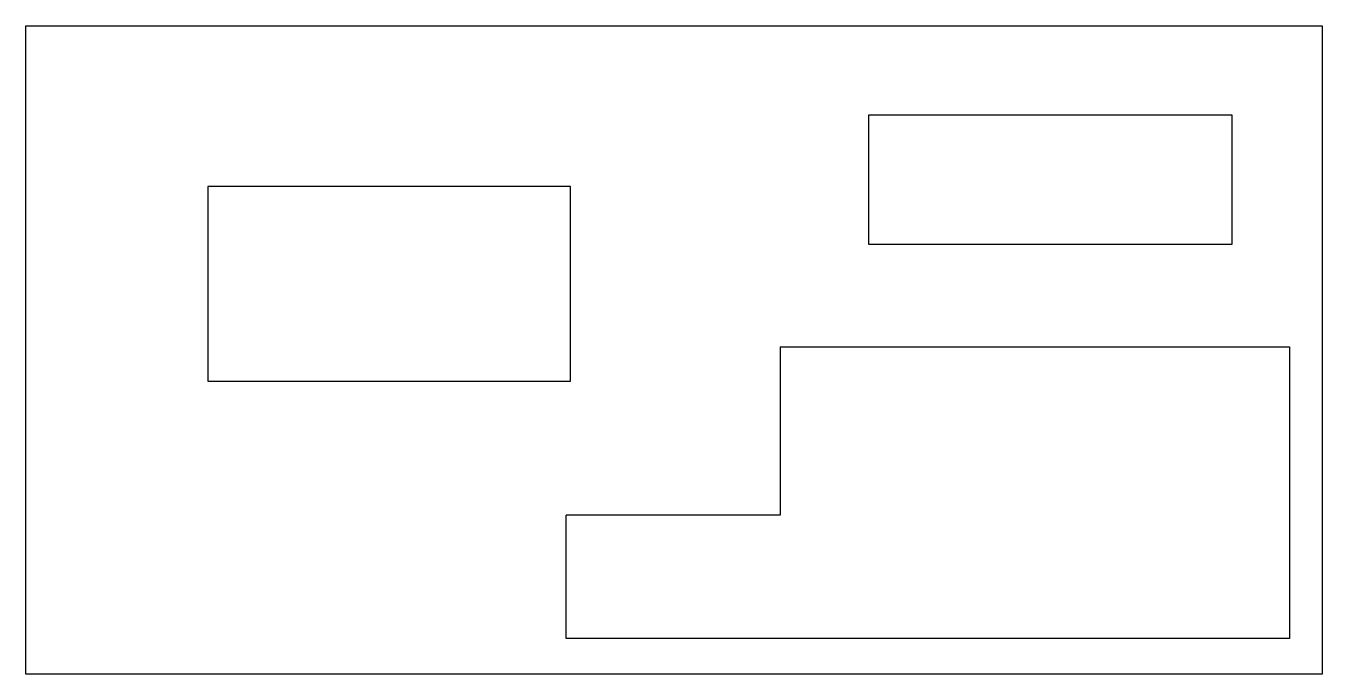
# Model space of a CAD drawing. Header units: millimetres. Extents: x 2671 to 3671, y 1898 to 2398.
import ezdxf

# ---------------------------------------------------------------- set-up
doc = ezdxf.new("R2010")
doc.units = ezdxf.units.MM

# ---------------------------------------------------------------- blocks, each defined once
blk = doc.blocks.new('ARP-0017')
at = {"color": 7, "linetype": 'Continuous', "lineweight": 25}
for p, q in [((3561.1, 1718.7), (3561.1, 1818.7)), ((3561.1, 1818.7), (3841.1, 1818.7)), ((3841.1, 1818.7), (3841.1, 1718.7)), ((3841.1, 1718.7), (3561.1, 1718.7))]:
    blk.add_line(p, q, dxfattribs=at)
blk = doc.blocks.new('ARP-0019')
at = {"color": 7, "linetype": 'Continuous', "lineweight": 25}
for p, q in [((4440.5, 1851.2), (4160.5, 1851.2)), ((4160.5, 1851.2), (4160.5, 1701.2)), ((4440.5, 1701.2), (4440.5, 1851.2)), ((4160.5, 1701.2), (4440.5, 1701.2))]:
    blk.add_line(p, q, dxfattribs=at)
blk = doc.blocks.new('ARP--0061')
at = {"color": 7, "linetype": 'Continuous', "lineweight": 25}
for p, q in [((3913.4, 1469), (3913.4, 1339)), ((3913.4, 1469), (4306.4, 1469)), ((4306.4, 1469), (4306.4, 1244)), ((3748.4, 1244), (3748.4, 1339)), ((3913.4, 1339), (3748.4, 1339)), ((4306.4, 1244), (3748.4, 1244))]:
    blk.add_line(p, q, dxfattribs=at)
blk = doc.blocks.new('100x200')
at = {"color": 6}
blk.add_lwpolyline([(4956.3, 1847.8), (5956.3, 1847.8), (5956.3, 1347.8), (4956.3, 1347.8)], close=True, dxfattribs=at)

msp = doc.modelspace()

# ---------------------------------------------------------------- block references
at = {"color": 6}
msp.add_blockref('100x200', (-2285.7, 550), dxfattribs=at)
for name, p in [('ARP-0017', (-240.2, 510.5)), ('ARP-0019', (-1349.7, 422.6)), ('ARP--0061', (-660.9, 681.3))]:
    msp.add_blockref(name, p)

doc.saveas('drawing.dxf')
